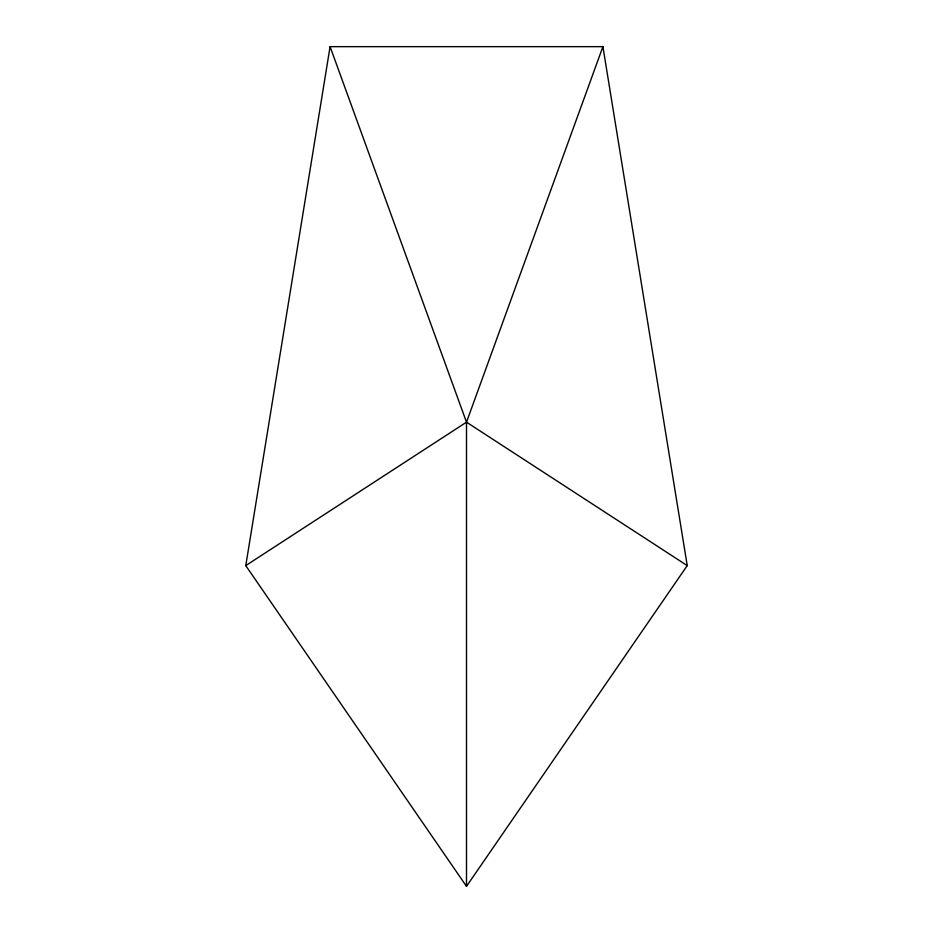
<?xml version="1.0" encoding="UTF-8"?>
<svg xmlns="http://www.w3.org/2000/svg" width="933" height="933" viewBox="0 0 933 933"><rect width="100%" height="100%" fill="white"/><g stroke="black" fill="none" stroke-linecap="round" stroke-linejoin="round"><path stroke-width="1.4" d="M245.776 565.608L330.084 46.65L602.916 46.65L687.236 565.608L466.5 886.35L245.764 565.608L466.5 422.171L602.916 46.65M330.084 46.65L466.5 422.171L687.224 565.608M466.5 422.171L466.5 886.35"/></g></svg>
